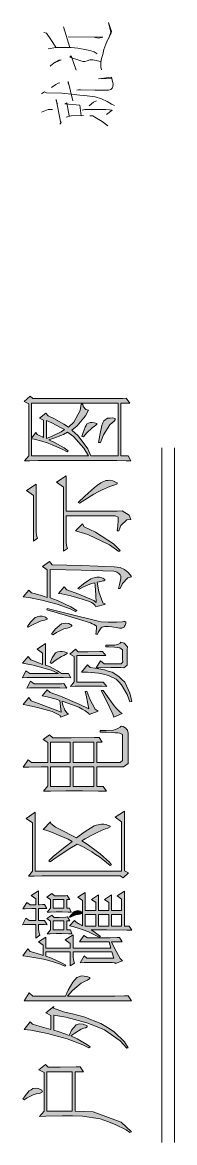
# Model space of a CAD drawing. Header units: millimetres. Extents: x 568 to 57335, y 85 to 28579.
# Drawn here: x 57114.3 to 57127.3, y 28258 to 28353.8 of the extents above; entities that cross this region are included whole.
import ezdxf

# ---------------------------------------------------------------- set-up
doc = ezdxf.new("R2010")
doc.units = ezdxf.units.MM

msp = doc.modelspace()

# ---------------------------------------------------------------- hatches: boundary and pattern name
h = msp.add_hatch(color=0)
h.paths.add_polyline_path([(57115.174, 28321.641), (57121.746, 28321.641), (57122.141, 28321.641), (57122.855, 28321.657), (57123.166, 28321.672), (57123.485, 28321.254), (57122.695, 28321.254), (57122.695, 28316.733), (57123.326, 28316.733), (57123.561, 28316.316), (57123.166, 28316.331), (57122.361, 28316.346), (57121.943, 28316.346), (57115.964, 28316.346), (57115.63, 28316.346), (57114.87, 28316.331), (57114.459, 28316.316), (57114.817, 28316.733), (57114.817, 28321.201), (57114.421, 28321.391), (57114.938, 28321.839)])
h.paths.add_polyline_path([(57122.46, 28316.733), (57122.46, 28321.254), (57115.052, 28321.254), (57115.052, 28318.261), (57115.409, 28318.732), (57115.523, 28318.564), (57115.705, 28318.481), (57115.979, 28318.359), (57116.078, 28318.314), (57116.078, 28319.788), (57115.728, 28319.978), (57116.283, 28320.395), (57116.48, 28320.175), (57116.951, 28319.94), (57117.825, 28319.453), (57118.22, 28319.203), (57118.676, 28319.628), (57119.208, 28320.616), (57119.292, 28321.17), (57119.443, 28321.17), (57119.466, 28320.965), (57119.702, 28320.699), (57119.922, 28320.646), (57119.664, 28320.16), (57118.95, 28319.309), (57118.494, 28318.952), (57119.048, 28318.466), (57119.861, 28317.356), (57120.12, 28316.733)])
h.paths.add_polyline_path([(57115.052, 28316.733), (57119.922, 28316.733), (57119.527, 28317.387), (57118.638, 28318.397), (57118.144, 28318.762), (57117.787, 28318.58), (57116.974, 28318.261), (57116.518, 28318.124), (57117.012, 28317.896), (57117.84, 28317.425), (57118.182, 28317.182), (57118.099, 28317.098), (57117.688, 28317.319), (57116.822, 28317.691), (57116.382, 28317.843), (57115.933, 28317.995), (57115.272, 28318.177), (57115.052, 28318.207)])
h.paths.add_polyline_path([(57116.321, 28318.23), (57116.815, 28318.428), (57117.59, 28318.8), (57117.863, 28318.982), (57117.544, 28319.172), (57116.777, 28319.56), (57116.321, 28319.757)])
h = msp.add_hatch(color=0)
h.dxf.hatch_style = 2
h.paths.add_polyline_path([(57119.367, 28318.397), (57119.466, 28318.732), (57119.649, 28319.203), (57119.725, 28319.339), (57119.801, 28319.476), (57120.074, 28319.605), (57120.256, 28319.59), (57120.446, 28319.575), (57120.636, 28319.522), (57120.636, 28319.476), (57120.636, 28319.438), (57120.537, 28319.339), (57120.439, 28319.286), (57120.241, 28319.15), (57119.763, 28318.686), (57119.489, 28318.367)])
h = msp.add_hatch(color=0)
h.dxf.hatch_style = 2
h.paths.add_polyline_path([(57120.796, 28317.873), (57120.895, 28318.511), (57121.085, 28319.347), (57121.168, 28319.552), (57121.259, 28319.75), (57121.563, 28319.962), (57121.783, 28319.978), (57122.004, 28319.993), (57122.217, 28319.94), (57122.217, 28319.864), (57122.217, 28319.826), (57122.103, 28319.689), (57121.981, 28319.59), (57121.746, 28319.385), (57121.229, 28318.527), (57120.955, 28317.873)])
h = msp.add_hatch(color=0)
h.dxf.hatch_style = 2
h.paths.add_polyline_path([(57117.787, 28308.581), (57117.787, 28314.074), (57117.187, 28314.492), (57118.023, 28315.047), (57118.023, 28312.023), (57122.376, 28312.023), (57122.809, 28312.038), (57123.409, 28311.674), (57123.561, 28311.301), (57123.227, 28311.271), (57122.71, 28310.792), (57122.536, 28310.329), (57122.376, 28310.329), (57122.437, 28310.731), (57122.482, 28311.256), (57122.475, 28311.37), (57122.467, 28311.491), (57122.217, 28311.605), (57121.981, 28311.605), (57118.023, 28311.605), (57118.023, 28309.501), (57118.023, 28309.318), (57118.083, 28308.984), (57118.137, 28308.832)])
h = msp.add_hatch(color=0)
h.dxf.hatch_style = 2
h.paths.add_polyline_path([(57115.212, 28309.447), (57115.212, 28313.353), (57114.619, 28313.77), (57115.447, 28314.325), (57115.447, 28310.359), (57115.447, 28310.177), (57115.508, 28309.843), (57115.569, 28309.691)])
h = msp.add_hatch(color=0)
h.dxf.hatch_style = 2
h.paths.add_polyline_path([(57119.048, 28312.768), (57119.603, 28313.299), (57120.439, 28314.029), (57120.712, 28314.226), (57120.993, 28314.424), (57121.426, 28314.637), (57121.586, 28314.644), (57121.746, 28314.652), (57122.019, 28314.606), (57122.141, 28314.561), (57122.255, 28314.507), (57122.376, 28314.431), (57122.376, 28314.409), (57122.376, 28314.363), (57122.201, 28314.264), (57122.019, 28314.211), (57121.746, 28314.112), (57121.107, 28313.839), (57120.75, 28313.657), (57120.401, 28313.474), (57119.603, 28312.996), (57119.17, 28312.684)])
h = msp.add_hatch(color=0)
h.dxf.hatch_style = 2
h.paths.add_polyline_path([(57118.813, 28310.329), (57119.405, 28310.944), (57119.565, 28310.663), (57120.537, 28310.222), (57122.08, 28309.212), (57122.657, 28308.642), (57122.536, 28308.559), (57121.723, 28309.136), (57119.861, 28310.025)])
h = msp.add_hatch(color=0)
h.dxf.hatch_style = 2
h.paths.add_polyline_path([(57114.338, 28304.676), (57114.809, 28305.261), (57115.052, 28305.033), (57115.402, 28304.942), (57116.078, 28304.745), (57116.397, 28304.646), (57116.397, 28307.001), (57115.994, 28307.282), (57116.594, 28307.7), (57116.83, 28307.419), (57119.345, 28307.366), (57122.118, 28307.267), (57122.376, 28307.229), (57122.634, 28307.183), (57123.029, 28307.024), (57123.166, 28306.91), (57123.303, 28306.788), (57123.523, 28306.53), (57123.607, 28306.393), (57123.303, 28306.325), (57122.832, 28305.823), (57122.65, 28305.398), (57122.498, 28305.398), (57122.596, 28305.755), (57122.695, 28306.257), (57122.695, 28306.393), (57122.695, 28306.454), (57122.642, 28306.568), (57122.596, 28306.629), (57122.543, 28306.69), (57122.368, 28306.796), (57122.239, 28306.842), (57122.11, 28306.88), (57119.307, 28306.978), (57116.632, 28307.031), (57116.632, 28304.593), (57117.263, 28304.372), (57118.41, 28303.833), (57118.927, 28303.514), (57118.805, 28303.43), (57118.357, 28303.651), (57117.248, 28304.053), (57116.594, 28304.236), (57115.941, 28304.41), (57114.809, 28304.638)])
h = msp.add_hatch(color=0)
h.dxf.hatch_style = 2
h.paths.add_polyline_path([(57120.591, 28304.205), (57120.553, 28304.828), (57120.492, 28305.672), (57120.477, 28305.899), (57120.18, 28305.816), (57119.504, 28305.535), (57119.124, 28305.345), (57119.01, 28305.398), (57119.504, 28305.801), (57120.135, 28306.241), (57120.279, 28306.287), (57120.416, 28306.325), (57120.651, 28306.37), (57120.75, 28306.37), (57120.872, 28306.37), (57121.077, 28306.317), (57121.168, 28306.272), (57121.259, 28306.219), (57121.343, 28306.158), (57121.343, 28306.12), (57121.259, 28306.067), (57121.168, 28306.051), (57121.077, 28306.029), (57120.834, 28305.975), (57120.674, 28305.953), (57120.811, 28305.117), (57121.168, 28304.175), (57121.388, 28304.068), (57120.553, 28303.848), (57120.515, 28303.939), (57120.325, 28304.122), (57120.18, 28304.205), (57120.028, 28304.289), (57119.398, 28304.502), (57118.912, 28304.638), (57118.425, 28304.767), (57117.643, 28304.942), (57117.347, 28304.98), (57117.856, 28305.535), (57118.061, 28305.284), (57119.109, 28304.912), (57120.378, 28304.372)])
h = msp.add_hatch(color=0)
h.dxf.hatch_style = 2
h.paths.add_polyline_path([(57116.397, 28303.681), (57118.334, 28303.195), (57120.522, 28302.663), (57120.773, 28302.61), (57121.016, 28302.564), (57121.624, 28302.519), (57121.981, 28302.526), (57122.338, 28302.534), (57122.832, 28302.557), (57122.969, 28302.572), (57123.052, 28302.572), (57123.128, 28302.511), (57123.128, 28302.458), (57123.128, 28302.405), (57123.083, 28302.268), (57123.029, 28302.184), (57122.984, 28302.101), (57122.794, 28302.017), (57122.657, 28302.017), (57122.574, 28302.017), (57122.3, 28302.055), (57122.103, 28302.101), (57121.943, 28302.123), (57121.647, 28302.154), (57121.502, 28302.154), (57121.343, 28302.154), (57121.107, 28302.093), (57121.031, 28302.032), (57120.948, 28301.964), (57120.796, 28301.698), (57120.712, 28301.485), (57120.553, 28301.485), (57120.591, 28301.736), (57120.621, 28302.048), (57120.613, 28302.108), (57120.606, 28302.177), (57120.424, 28302.313), (57120.256, 28302.389), (57120.089, 28302.465), (57118.137, 28303.058), (57116.359, 28303.567)])
h = msp.add_hatch(color=0)
h.dxf.hatch_style = 2
h.paths.add_polyline_path([(57114.695, 28302.154), (57114.969, 28302.511), (57115.356, 28302.914), (57115.462, 28302.959), (57115.576, 28302.997), (57115.759, 28303.043), (57115.842, 28303.043), (57115.956, 28303.043), (57116.154, 28302.99), (57116.237, 28302.944), (57116.313, 28302.898), (57116.397, 28302.83), (57116.397, 28302.777), (57116.199, 28302.693), (57115.994, 28302.655), (57115.743, 28302.587), (57115.128, 28302.306), (57114.771, 28302.101)])
h = msp.add_hatch(color=0)
h.dxf.hatch_style = 2
h.paths.add_polyline_path([(57116.746, 28301.485), (57117.088, 28301.918), (57117.612, 28302.374), (57117.802, 28302.405), (57117.992, 28302.427), (57118.258, 28302.412), (57118.334, 28302.359), (57118.418, 28302.313), (57118.494, 28302.237), (57118.494, 28302.207), (57118.494, 28302.169), (57118.296, 28302.07), (57118.099, 28302.017), (57117.818, 28301.949), (57117.202, 28301.652), (57116.868, 28301.432)])
h = msp.add_hatch(color=0)
h.dxf.hatch_style = 2
h.paths.add_polyline_path([(57118.418, 28297.77), (57117.787, 28297.785), (57116.617, 28297.801), (57116.085, 28297.801), (57115.546, 28297.801), (57114.634, 28297.785), (57114.262, 28297.77), (57114.573, 28298.355), (57114.893, 28298.135), (57117.347, 28298.135), (57116.731, 28298.408), (57115.189, 28298.857), (57114.262, 28299.024), (57114.771, 28299.578), (57114.976, 28299.297), (57115.212, 28299.214), (57115.728, 28299.024), (57116.002, 28298.91), (57116.002, 28299.882), (57115.531, 28300.217), (57116.237, 28300.688), (57116.237, 28298.857), (57116.579, 28298.72), (57117.271, 28298.355), (57117.628, 28298.135), (57118.22, 28298.135)])
h = msp.add_hatch(color=0)
h.dxf.hatch_style = 2
h.paths.add_polyline_path([(57122.695, 28298.636), (57121.844, 28298.636), (57120.788, 28298.621), (57120.591, 28298.606), (57120.948, 28299.214), (57121.267, 28298.963), (57122.574, 28298.963), (57122.733, 28298.963), (57122.87, 28299.145), (57122.847, 28299.328), (57122.847, 28300.019), (57122.847, 28300.156), (57122.619, 28300.323), (57122.391, 28300.353), (57122.171, 28300.376), (57121.685, 28300.406), (57121.426, 28300.406), (57121.426, 28300.543), (57121.738, 28300.543), (57122.186, 28300.566), (57122.315, 28300.589), (57122.444, 28300.612), (57122.634, 28300.726), (57122.695, 28300.824), (57122.991, 28300.726), (57123.265, 28300.406), (57123.25, 28300.186), (57123.25, 28299.107), (57123.25, 28298.857), (57122.969, 28298.621)])
h = msp.add_hatch(color=0)
h.dxf.hatch_style = 2
h.paths.add_polyline_path([(57116.64, 28299.046), (57116.815, 28299.464), (57117.103, 28299.913), (57117.21, 28299.951), (57117.316, 28299.981), (57117.506, 28300.019), (57117.582, 28300.019), (57117.681, 28300.019), (57117.863, 28299.989), (57117.939, 28299.966), (57118.023, 28299.935), (57118.099, 28299.897), (57118.099, 28299.837), (57117.962, 28299.745), (57117.825, 28299.685), (57117.605, 28299.601), (57117.073, 28299.259), (57116.754, 28298.993)])
h = msp.add_hatch(color=0)
h.dxf.hatch_style = 2
h.paths.add_polyline_path([(57119.048, 28299.989), (57119.861, 28299.989), (57120.91, 28300.004), (57121.145, 28300.019), (57121.426, 28299.662), (57118.934, 28299.662), (57118.934, 28297.383), (57121.191, 28297.383), (57121.502, 28297.026), (57121.107, 28297.041), (57120.325, 28297.056), (57119.945, 28297.056), (57119.557, 28297.056), (57118.775, 28297.041), (57118.38, 28297.026), (57118.691, 28297.413), (57118.691, 28299.601), (57118.334, 28299.799), (57118.813, 28300.217)])
h = msp.add_hatch(color=0)
h.dxf.hatch_style = 2
h.paths.add_polyline_path([(57119.329, 28298.249), (57119.839, 28298.879), (57120.082, 28298.636), (57120.515, 28298.591), (57121.29, 28298.446), (57121.624, 28298.34), (57121.958, 28298.241), (57122.543, 28297.884), (57122.794, 28297.633), (57123.037, 28297.383), (57123.463, 28296.441), (57123.645, 28295.749), (57123.485, 28295.719), (57123.25, 28296.334), (57122.771, 28297.178), (57122.536, 28297.413), (57122.3, 28297.649), (57121.632, 28297.975), (57121.206, 28298.066), (57120.781, 28298.158), (57119.839, 28298.249)])
h = msp.add_hatch(color=0)
h.dxf.hatch_style = 2
h.paths.add_polyline_path([(57118.061, 28296.889), (57117.483, 28296.904), (57116.473, 28296.912), (57116.04, 28296.912), (57115.607, 28296.912), (57114.915, 28296.904), (57114.657, 28296.889), (57114.969, 28297.466), (57115.288, 28297.246), (57117.073, 28297.246), (57117.271, 28297.246), (57117.643, 28297.261), (57117.825, 28297.276)])
h = msp.add_hatch(color=0)
h.dxf.hatch_style = 2
h.paths.add_polyline_path([(57119.96, 28295.111), (57119.884, 28295.544), (57119.725, 28296.289), (57119.641, 28296.608), (57119.801, 28296.638), (57120.036, 28295.947), (57120.515, 28295.088), (57120.75, 28294.921), (57119.998, 28294.617), (57119.96, 28294.708), (57119.656, 28294.951), (57119.383, 28295.096), (57119.117, 28295.248), (57118.258, 28295.582), (57117.666, 28295.78), (57117.681, 28295.643), (57117.772, 28295.331), (57117.84, 28295.172), (57117.909, 28295.005), (57118.099, 28294.754), (57118.22, 28294.67), (57117.544, 28294.389), (57117.506, 28294.556), (57116.83, 28294.891), (57116.199, 28295.058), (57115.569, 28295.225), (57114.634, 28295.43), (57114.338, 28295.476), (57114.817, 28296.083), (57115.014, 28295.802), (57115.645, 28295.582), (57116.929, 28295.096), (57117.582, 28294.837), (57117.468, 28295.833), (57117.149, 28295.947), (57116.397, 28296.137), (57115.964, 28296.22), (57116.397, 28296.744), (57116.632, 28296.524), (57117.521, 28296.205), (57119.185, 28295.498)])
h = msp.add_hatch(color=0)
h.dxf.hatch_style = 2
h.paths.add_polyline_path([(57122.095, 28294.389), (57122.019, 28294.67), (57121.487, 28295.802), (57121.031, 28296.668), (57121.191, 28296.691), (57121.404, 28296.372), (57121.844, 28295.772), (57122.057, 28295.483), (57122.277, 28295.202), (57122.65, 28294.822), (57122.809, 28294.724)])
h = msp.add_hatch(color=0)
h.paths.add_polyline_path([(57116.442, 28290.15), (57115.865, 28290.15), (57114.809, 28290.135), (57114.338, 28290.119), (57114.771, 28290.758), (57115.052, 28290.537), (57116.442, 28290.537), (57116.442, 28292.232), (57116.04, 28292.505), (57116.594, 28292.893), (57116.875, 28292.642), (57118.456, 28292.642), (57120.439, 28292.657), (57120.834, 28292.672), (57121.107, 28292.254), (57120.636, 28292.254), (57120.636, 28290.537), (57122.422, 28290.537), (57122.634, 28290.537), (57122.855, 28290.704), (57122.855, 28290.872), (57122.855, 28292.786), (57122.84, 28292.908), (57122.627, 28293.044), (57122.437, 28293.06), (57122.255, 28293.075), (57121.487, 28293.105), (57120.917, 28293.12), (57120.917, 28293.257), (57121.411, 28293.257), (57122.065, 28293.303), (57122.224, 28293.356), (57122.384, 28293.402), (57122.634, 28293.546), (57122.733, 28293.645), (57122.893, 28293.591), (57123.121, 28293.447), (57123.189, 28293.364), (57123.265, 28293.28), (57123.333, 28293.044), (57123.333, 28292.893), (57123.333, 28290.735), (57123.333, 28290.439), (57122.931, 28290.15), (57122.536, 28290.15), (57120.636, 28290.15), (57120.636, 28288.486), (57121.191, 28288.486), (57121.464, 28288.068), (57120.796, 28288.083), (57119.405, 28288.098), (57118.691, 28288.098), (57117.985, 28288.098), (57116.678, 28288.083), (57116.085, 28288.068), (57116.442, 28288.516)])
h.paths.add_polyline_path([(57118.615, 28290.537), (57120.393, 28290.537), (57120.393, 28292.254), (57118.615, 28292.254)])
h.paths.add_polyline_path([(57118.615, 28288.486), (57120.393, 28288.486), (57120.393, 28290.15), (57118.615, 28290.15)])
h.paths.add_polyline_path([(57116.678, 28290.537), (57118.372, 28290.537), (57118.372, 28292.254), (57116.678, 28292.254)])
h.paths.add_polyline_path([(57116.678, 28288.486), (57118.372, 28288.486), (57118.372, 28290.15), (57116.678, 28290.15)])
h = msp.add_hatch(color=0)
h.dxf.hatch_style = 2
h.paths.add_polyline_path([(57115.136, 28281.223), (57115.136, 28285.356), (57114.581, 28285.743), (57115.371, 28286.267), (57115.371, 28281.223), (57122.771, 28281.223), (57122.771, 28285.462), (57122.224, 28285.857), (57123.014, 28286.351), (57123.014, 28281.253), (57123.371, 28281.086), (57122.893, 28280.668), (57122.657, 28280.835), (57116.123, 28280.835), (57115.941, 28280.835), (57115.272, 28280.82), (57114.779, 28280.812)])
h = msp.add_hatch(color=0)
h.dxf.hatch_style = 2
h.paths.add_polyline_path([(57116.518, 28282.112), (57116.913, 28282.484), (57117.924, 28283.32), (57118.539, 28283.775), (57118.182, 28283.958), (57117.498, 28284.269), (57117.172, 28284.398), (57116.845, 28284.528), (57116.283, 28284.733), (57116.04, 28284.801), (57116.678, 28285.439), (57116.716, 28285.31), (57117.103, 28285.006), (57117.445, 28284.832), (57117.795, 28284.649), (57118.517, 28284.277), (57118.896, 28284.079), (57119.565, 28284.581), (57120.416, 28285.12), (57120.598, 28285.158), (57120.773, 28285.204), (57121.054, 28285.242), (57121.153, 28285.242), (57121.252, 28285.242), (57121.457, 28285.211), (57121.571, 28285.173), (57121.677, 28285.143), (57121.783, 28285.09), (57121.783, 28285.037), (57121.586, 28284.923), (57121.388, 28284.854), (57121.115, 28284.748), (57120.606, 28284.52), (57120.378, 28284.398), (57120.15, 28284.285), (57119.649, 28283.996), (57119.367, 28283.829), (57119.823, 28283.54), (57120.598, 28282.985), (57120.917, 28282.719), (57121.229, 28282.461), (57121.723, 28281.99), (57121.905, 28281.777), (57121.783, 28281.724), (57121.487, 28281.975), (57120.864, 28282.446), (57120.537, 28282.666), (57120.211, 28282.887), (57119.428, 28283.335), (57118.972, 28283.555), (57118.342, 28283.175), (57117.172, 28282.416), (57116.64, 28282.028)])
h = msp.add_hatch(color=0)
h.dxf.hatch_style = 2
h.paths.add_polyline_path([(57115.409, 28278.039), (57115.067, 28278.039), (57114.513, 28278.024), (57114.3, 28278.009), (57114.657, 28278.564), (57114.931, 28278.366), (57115.409, 28278.366), (57115.409, 28278.868), (57115.007, 28279.149), (57115.645, 28279.559), (57115.645, 28278.366), (57115.743, 28278.366), (57116.002, 28278.381), (57116.161, 28278.396), (57116.359, 28278.039), (57115.645, 28278.039), (57115.645, 28277.014), (57116.161, 28277.014), (57116.397, 28276.649), (57116.161, 28276.664), (57115.781, 28276.679), (57115.645, 28276.679), (57115.645, 28276.429), (57115.645, 28276.246), (57115.705, 28275.92), (57115.759, 28275.76), (57115.409, 28275.517), (57115.409, 28276.679), (57115.007, 28276.679), (57114.437, 28276.664), (57114.262, 28276.649), (57114.573, 28277.204), (57114.855, 28277.014), (57115.409, 28277.014)])
h = msp.add_hatch(color=0)
h.paths.add_polyline_path([(57118.456, 28277.735), (57118.197, 28277.743), (57117.681, 28277.758), (57117.423, 28277.758), (57117.172, 28277.758), (57116.655, 28277.743), (57116.397, 28277.735), (57116.67, 28278.062), (57116.67, 28278.814), (57116.359, 28279.004), (57116.792, 28279.339), (57117.027, 28279.118), (57117.445, 28279.118), (57117.985, 28279.133), (57118.099, 28279.149), (57118.334, 28278.814), (57118.061, 28278.814), (57118.061, 28278.062), (57118.296, 28278.062)])
h.paths.add_polyline_path([(57116.913, 28278.062), (57117.825, 28278.062), (57117.825, 28278.814), (57116.913, 28278.814)])
h = msp.add_hatch(color=0)
h.paths.add_polyline_path([(57120.158, 28276.208), (57120.378, 28276.072), (57120.773, 28275.791), (57120.955, 28275.654), (57120.834, 28275.601), (57120.515, 28275.775), (57119.877, 28276.079), (57119.55, 28276.193), (57119.223, 28276.315), (57118.6, 28276.497), (57118.296, 28276.565), (57118.737, 28277.014), (57118.813, 28276.93), (57118.98, 28276.793), (57119.071, 28276.748), (57119.162, 28276.702), (57119.329, 28276.611), (57119.405, 28276.565), (57119.405, 28278.731), (57119.01, 28279.004), (57119.649, 28279.422), (57119.649, 28277.872), (57120.553, 28277.872), (57120.553, 28278.564), (57120.196, 28278.814), (57120.788, 28279.202), (57120.788, 28277.872), (57121.662, 28277.872), (57121.662, 28278.564), (57121.305, 28278.814), (57121.897, 28279.202), (57121.897, 28277.872), (57122.771, 28277.872), (57122.771, 28278.837), (57122.376, 28279.118), (57123.014, 28279.536), (57123.014, 28276.543), (57123.409, 28276.543), (57123.645, 28276.178), (57123.227, 28276.193), (57121.487, 28276.208)])
h.paths.add_polyline_path([(57119.649, 28276.543), (57120.553, 28276.543), (57120.553, 28277.538), (57119.649, 28277.538)])
h.paths.add_polyline_path([(57120.788, 28276.543), (57121.662, 28276.543), (57121.662, 28277.538), (57120.788, 28277.538)])
h.paths.add_polyline_path([(57121.897, 28276.543), (57122.771, 28276.543), (57122.771, 28277.538), (57121.897, 28277.538)])
h = msp.add_hatch(color=0)
h.paths.add_polyline_path([(57118.494, 28275.874), (57118.22, 28275.889), (57117.681, 28275.904), (57117.423, 28275.904), (57117.172, 28275.904), (57116.655, 28275.889), (57116.397, 28275.874), (57116.67, 28276.208), (57116.67, 28276.953), (57116.359, 28277.181), (57116.792, 28277.485), (57116.989, 28277.287), (57117.423, 28277.287), (57118, 28277.302), (57118.137, 28277.318), (57118.334, 28276.983), (57118.061, 28276.983), (57118.061, 28276.208), (57118.38, 28276.208)])
h.paths.add_polyline_path([(57116.913, 28276.208), (57117.825, 28276.208), (57117.825, 28276.983), (57116.913, 28276.983)])
h = msp.add_hatch(color=0)
h.dxf.hatch_style = 2
h.paths.add_polyline_path([(57118.296, 28277.34), (57118.441, 28277.508), (57118.653, 28277.728), (57118.737, 28277.773), (57118.813, 28277.819), (57118.972, 28277.865), (57119.048, 28277.857), (57119.132, 28277.849), (57119.254, 28277.811), (57119.292, 28277.773), (57119.329, 28277.735), (57119.367, 28277.675), (57119.367, 28277.652), (57119.367, 28277.606), (57119.208, 28277.553), (57119.048, 28277.538), (57118.851, 28277.492), (57118.494, 28277.371), (57118.334, 28277.287)])
h = msp.add_hatch(color=0)
h.dxf.hatch_style = 2
h.paths.add_polyline_path([(57121.7, 28275.206), (57119.17, 28275.206), (57119.527, 28275.737), (57119.839, 28275.54), (57120.158, 28275.54), (57120.91, 28275.54), (57121.343, 28275.54), (57121.783, 28275.54), (57122.391, 28275.555), (57122.574, 28275.57), (57122.809, 28275.206), (57121.897, 28275.206), (57122.179, 28274.583), (57122.65, 28273.77), (57122.847, 28273.572), (57122.255, 28273.352), (57122.179, 28273.39), (57121.958, 28273.435), (57121.821, 28273.435), (57120.872, 28273.435), (57119.565, 28273.42), (57119.208, 28273.405), (57119.565, 28273.99), (57119.801, 28273.792), (57122.095, 28273.792), (57121.943, 28274.324), (57118.615, 28274.324), (57118.615, 28274.043), (57118.615, 28273.868), (57118.676, 28273.534), (57118.729, 28273.382), (57118.372, 28273.131), (57118.372, 28274.324), (57116.283, 28274.324), (57116.283, 28273.96), (57116.754, 28273.792), (57117.605, 28273.405), (57117.985, 28273.185), (57117.901, 28273.101), (57117.445, 28273.299), (57116.526, 28273.595), (57116.063, 28273.701), (57115.599, 28273.8), (57114.718, 28273.944), (57114.3, 28273.99), (57114.733, 28274.598), (57114.931, 28274.377), (57115.25, 28274.279), (57115.804, 28274.104), (57116.04, 28274.02), (57116.04, 28274.902), (57115.645, 28275.183), (57116.283, 28275.601), (57116.283, 28274.658), (57118.372, 28274.658), (57118.372, 28275.046), (57117.939, 28275.35), (57118.615, 28275.791), (57118.615, 28274.658), (57121.859, 28274.658)])
h = msp.add_hatch(color=0)
h.dxf.hatch_style = 2
h.paths.add_polyline_path([(57118.144, 28270.556), (57121.662, 28270.556), (57122.201, 28270.556), (57123.029, 28270.563), (57123.326, 28270.579), (57123.607, 28270.138), (57123.227, 28270.153), (57122.361, 28270.161), (57121.859, 28270.161), (57116.085, 28270.161), (57115.531, 28270.161), (57114.695, 28270.153), (57114.421, 28270.138), (57114.855, 28270.829), (57115.174, 28270.556), (57117.947, 28270.556), (57118.182, 28271.05), (57118.585, 28271.741), (57118.752, 28271.939), (57118.927, 28272.129), (57119.329, 28272.288), (57119.565, 28272.258), (57119.801, 28272.22), (57120.044, 28272.144), (57120.044, 28272.106), (57120.044, 28272.06), (57119.846, 28271.923), (57119.649, 28271.825), (57119.307, 28271.657), (57118.555, 28271.027)])
h = msp.add_hatch(color=0)
h.dxf.hatch_style = 2
h.paths.add_polyline_path([(57114.421, 28267.699), (57114.938, 28268.36), (57115.136, 28268.14), (57115.508, 28268.026), (57116.306, 28267.806), (57116.716, 28267.699), (57116.716, 28268.892), (57116.283, 28269.112), (57116.959, 28269.667), (57116.936, 28269.53), (57117.787, 28269.196), (57118.661, 28268.998), (57119.527, 28268.793), (57120.978, 28268.223), (57121.548, 28267.866), (57122.125, 28267.502), (57123.014, 28266.643), (57123.333, 28266.142), (57123.212, 28266.088), (57122.642, 28266.727), (57121.305, 28267.669), (57120.537, 28267.973), (57119.778, 28268.277), (57117.985, 28268.748), (57116.959, 28268.915), (57116.959, 28267.638), (57117.331, 28267.532), (57117.985, 28267.312), (57118.266, 28267.198), (57118.479, 28267.638), (57118.866, 28268.109), (57119.033, 28268.14), (57119.2, 28268.17), (57119.481, 28268.155), (57119.588, 28268.109), (57119.702, 28268.071), (57119.808, 28268.003), (57119.808, 28267.973), (57119.808, 28267.935), (57119.671, 28267.851), (57119.527, 28267.806), (57119.314, 28267.722), (57118.76, 28267.395), (57118.418, 28267.145), (57118.957, 28266.894), (57119.785, 28266.423), (57120.082, 28266.202), (57119.968, 28266.119), (57119.451, 28266.392), (57118.091, 28266.901), (57117.255, 28267.129), (57116.412, 28267.357), (57114.999, 28267.638)])
h = msp.add_hatch(color=0)
h.paths.add_polyline_path([(57115.721, 28260.269), (57116.123, 28260.709), (57116.123, 28264.007), (57115.683, 28264.235), (57116.237, 28264.706), (57116.48, 28264.478), (57117.506, 28264.478), (57118.874, 28264.493), (57119.208, 28264.508), (57119.489, 28264.068), (57118.775, 28264.068), (57118.775, 28260.709), (57120.317, 28260.671), (57122.733, 28259.783), (57123.607, 28258.939), (57123.485, 28258.878), (57123.166, 28259.114), (57122.209, 28259.585), (57121.563, 28259.821), (57120.925, 28260.056), (57119.413, 28260.299), (57118.555, 28260.307), (57117.696, 28260.314), (57116.275, 28260.299)])
h.paths.add_polyline_path([(57116.359, 28260.709), (57118.539, 28260.709), (57118.539, 28264.068), (57116.359, 28264.068)])
h = msp.add_hatch(color=0)
h.dxf.hatch_style = 2
h.paths.add_polyline_path([(57114.3, 28261.735), (57114.497, 28262.039), (57114.855, 28262.442), (57115.014, 28262.54), (57115.166, 28262.639), (57115.478, 28262.692), (57115.622, 28262.654), (57115.774, 28262.609), (57115.941, 28262.502), (57115.964, 28262.426), (57115.979, 28262.358), (57115.721, 28262.237), (57115.447, 28262.183), (57115.189, 28262.107), (57114.672, 28261.864), (57114.414, 28261.682)])

# ---------------------------------------------------------------- linework, layer by layer
at = {"color": 0, "lineweight": 0}
for points in [[(57117.802, 28353.429), (57118.334, 28351.644)], [(57121.047, 28349.745), (57120.993, 28350.011), (57120.993, 28350.231), (57120.993, 28350.413), (57121.047, 28350.717), (57121.153, 28351.051), (57121.259, 28351.492), (57121.419, 28351.94), (57121.578, 28352.351), (57121.844, 28352.837), (57121.897, 28353.019), (57121.632, 28353.802), (57121.844, 28352.981), (57121.685, 28352.465)], [(57116.108, 28352.943), (57116.321, 28352.875), (57116.693, 28352.351), (57117.119, 28351.682)], [(57118.175, 28352.571), (57121.153, 28352.541), (57120.781, 28352.465), (57120.408, 28352.541)], [(57116.48, 28351.53), (57117.119, 28351.644), (57117.802, 28351.644), (57118.441, 28351.644), (57119.026, 28351.606), (57119.611, 28351.492), (57120.036, 28351.386), (57120.408, 28351.272), (57120.674, 28351.12)], [(57116.64, 28350.049), (57116.693, 28350.117), (57117.065, 28350.413), (57117.377, 28350.565), (57117.59, 28350.603), (57117.119, 28350.413)], [(57118.866, 28349.707), (57118.441, 28350.937), (57118.334, 28350.824), (57119.451, 28350.451), (57119.611, 28350.451), (57119.823, 28350.527), (57120.036, 28350.603), (57120.302, 28350.603), (57120.993, 28350.451)], [(57116.746, 28348.225), (57117.119, 28348.483), (57117.324, 28348.597), (57117.483, 28348.628)], [(57118.6, 28347.108), (57118.175, 28348.742), (57118.175, 28348.597), (57118.281, 28348.408)], [(57118.919, 28347.997), (57119.079, 28348.035), (57119.238, 28348.035), (57120.462, 28347.997), (57121.259, 28347.997), (57121.632, 28347.997), (57121.844, 28348.073), (57121.951, 28348.187), (57122.004, 28348.332), (57122.057, 28348.521), (57121.897, 28349.114), (57120.781, 28348.97), (57121.897, 28349)], [(57115.895, 28347.701), (57116.161, 28347.853), (57116.321, 28347.777), (57117.643, 28347.739), (57118.441, 28347.663), (57119.185, 28347.587), (57119.823, 28347.519), (57120.515, 28347.443), (57121.047, 28347.253), (57121.525, 28347.032), (57121.897, 28346.812), (57122.163, 28346.698)], [(57115.895, 28346.136), (57116.48, 28346.364), (57116.853, 28346.364)], [(57117.483, 28345.095), (57117.59, 28345.247), (57117.536, 28345.323), (57117.164, 28347.215), (57117.164, 28347.108), (57117.271, 28346.88)], [(57118.015, 28345.695), (57118.441, 28345.802), (57119.504, 28345.84), (57119.292, 28345.802), (57119.185, 28346.736), (57117.909, 28346.842), (57118.068, 28346.918), (57118.281, 28345.802)], [(57119.398, 28346.288), (57119.611, 28346.364), (57121.419, 28346.364), (57121.738, 28346.326), (57121.951, 28346.288), (57121.472, 28345.916)], [(57119.983, 28346.66), (57120.355, 28346.994), (57120.621, 28347.108)], [(57120.036, 28345.802), (57120.302, 28345.802), (57120.462, 28345.695), (57121.1, 28345.323), (57121.578, 28344.951)], [(57126.205, 28258.028), (57126.205, 28317.425)], [(57127.314, 28258.028), (57127.314, 28317.425)]]:
    msp.add_lwpolyline(points, dxfattribs=at)
for points in [[(57115.174, 28321.641), (57121.746, 28321.641), (57122.141, 28321.641), (57122.855, 28321.657), (57123.166, 28321.672), (57123.485, 28321.254), (57122.695, 28321.254), (57122.695, 28316.733), (57123.326, 28316.733), (57123.561, 28316.316), (57123.166, 28316.331), (57122.361, 28316.346), (57121.943, 28316.346), (57115.964, 28316.346), (57115.63, 28316.346), (57114.87, 28316.331), (57114.459, 28316.316), (57114.817, 28316.733), (57114.817, 28321.201), (57114.421, 28321.391), (57114.938, 28321.839)], [(57122.46, 28316.733), (57122.46, 28321.254), (57115.052, 28321.254), (57115.052, 28318.261), (57115.409, 28318.732), (57115.523, 28318.564), (57115.705, 28318.481), (57115.979, 28318.359), (57116.078, 28318.314), (57116.078, 28319.788), (57115.728, 28319.978), (57116.283, 28320.395), (57116.48, 28320.175), (57116.951, 28319.94), (57117.825, 28319.453), (57118.22, 28319.203), (57118.676, 28319.628), (57119.208, 28320.616), (57119.292, 28321.17), (57119.443, 28321.17), (57119.466, 28320.965), (57119.702, 28320.699), (57119.922, 28320.646), (57119.664, 28320.16), (57118.95, 28319.309), (57118.494, 28318.952), (57119.048, 28318.466), (57119.861, 28317.356), (57120.12, 28316.733)], [(57116.321, 28318.23), (57116.815, 28318.428), (57117.59, 28318.8), (57117.863, 28318.982), (57117.544, 28319.172), (57116.777, 28319.56), (57116.321, 28319.757)], [(57119.367, 28318.397), (57119.466, 28318.732), (57119.649, 28319.203), (57119.725, 28319.339), (57119.801, 28319.476), (57120.074, 28319.605), (57120.256, 28319.59), (57120.446, 28319.575), (57120.636, 28319.522), (57120.636, 28319.476), (57120.636, 28319.438), (57120.537, 28319.339), (57120.439, 28319.286), (57120.241, 28319.15), (57119.763, 28318.686), (57119.489, 28318.367)], [(57120.796, 28317.873), (57120.895, 28318.511), (57121.085, 28319.347), (57121.168, 28319.552), (57121.259, 28319.75), (57121.563, 28319.962), (57121.783, 28319.978), (57122.004, 28319.993), (57122.217, 28319.94), (57122.217, 28319.864), (57122.217, 28319.826), (57122.103, 28319.689), (57121.981, 28319.59), (57121.746, 28319.385), (57121.229, 28318.527), (57120.955, 28317.873)], [(57115.052, 28316.733), (57119.922, 28316.733), (57119.527, 28317.387), (57118.638, 28318.397), (57118.144, 28318.762), (57117.787, 28318.58), (57116.974, 28318.261), (57116.518, 28318.124), (57117.012, 28317.896), (57117.84, 28317.425), (57118.182, 28317.182), (57118.099, 28317.098), (57117.688, 28317.319), (57116.822, 28317.691), (57116.382, 28317.843), (57115.933, 28317.995), (57115.272, 28318.177), (57115.052, 28318.207)], [(57117.787, 28308.581), (57117.787, 28314.074), (57117.187, 28314.492), (57118.023, 28315.047), (57118.023, 28312.023), (57122.376, 28312.023), (57122.809, 28312.038), (57123.409, 28311.674), (57123.561, 28311.301), (57123.227, 28311.271), (57122.71, 28310.792), (57122.536, 28310.329), (57122.376, 28310.329), (57122.437, 28310.731), (57122.482, 28311.256), (57122.475, 28311.37), (57122.467, 28311.491), (57122.217, 28311.605), (57121.981, 28311.605), (57118.023, 28311.605), (57118.023, 28309.501), (57118.023, 28309.318), (57118.083, 28308.984), (57118.137, 28308.832)], [(57115.212, 28309.447), (57115.212, 28313.353), (57114.619, 28313.77), (57115.447, 28314.325), (57115.447, 28310.359), (57115.447, 28310.177), (57115.508, 28309.843), (57115.569, 28309.691)], [(57119.048, 28312.768), (57119.603, 28313.299), (57120.439, 28314.029), (57120.712, 28314.226), (57120.993, 28314.424), (57121.426, 28314.637), (57121.586, 28314.644), (57121.746, 28314.652), (57122.019, 28314.606), (57122.141, 28314.561), (57122.255, 28314.507), (57122.376, 28314.431), (57122.376, 28314.409), (57122.376, 28314.363), (57122.201, 28314.264), (57122.019, 28314.211), (57121.746, 28314.112), (57121.107, 28313.839), (57120.75, 28313.657), (57120.401, 28313.474), (57119.603, 28312.996), (57119.17, 28312.684)], [(57118.813, 28310.329), (57119.405, 28310.944), (57119.565, 28310.663), (57120.537, 28310.222), (57122.08, 28309.212), (57122.657, 28308.642), (57122.536, 28308.559), (57121.723, 28309.136), (57119.861, 28310.025)], [(57114.338, 28304.676), (57114.809, 28305.261), (57115.052, 28305.033), (57115.402, 28304.942), (57116.078, 28304.745), (57116.397, 28304.646), (57116.397, 28307.001), (57115.994, 28307.282), (57116.594, 28307.7), (57116.83, 28307.419), (57119.345, 28307.366), (57122.118, 28307.267), (57122.376, 28307.229), (57122.634, 28307.183), (57123.029, 28307.024), (57123.166, 28306.91), (57123.303, 28306.788), (57123.523, 28306.53), (57123.607, 28306.393), (57123.303, 28306.325), (57122.832, 28305.823), (57122.65, 28305.398), (57122.498, 28305.398), (57122.596, 28305.755), (57122.695, 28306.257), (57122.695, 28306.393), (57122.695, 28306.454), (57122.642, 28306.568), (57122.596, 28306.629), (57122.543, 28306.69), (57122.368, 28306.796), (57122.239, 28306.842), (57122.11, 28306.88), (57119.307, 28306.978), (57116.632, 28307.031), (57116.632, 28304.593), (57117.263, 28304.372), (57118.41, 28303.833), (57118.927, 28303.514), (57118.805, 28303.43), (57118.357, 28303.651), (57117.248, 28304.053), (57116.594, 28304.236), (57115.941, 28304.41), (57114.809, 28304.638)], [(57120.591, 28304.205), (57120.553, 28304.828), (57120.492, 28305.672), (57120.477, 28305.899), (57120.18, 28305.816), (57119.504, 28305.535), (57119.124, 28305.345), (57119.01, 28305.398), (57119.504, 28305.801), (57120.135, 28306.241), (57120.279, 28306.287), (57120.416, 28306.325), (57120.651, 28306.37), (57120.75, 28306.37), (57120.872, 28306.37), (57121.077, 28306.317), (57121.168, 28306.272), (57121.259, 28306.219), (57121.343, 28306.158), (57121.343, 28306.12), (57121.259, 28306.067), (57121.168, 28306.051), (57121.077, 28306.029), (57120.834, 28305.975), (57120.674, 28305.953), (57120.811, 28305.117), (57121.168, 28304.175), (57121.388, 28304.068), (57120.553, 28303.848), (57120.515, 28303.939), (57120.325, 28304.122), (57120.18, 28304.205), (57120.028, 28304.289), (57119.398, 28304.502), (57118.912, 28304.638), (57118.425, 28304.767), (57117.643, 28304.942), (57117.347, 28304.98), (57117.856, 28305.535), (57118.061, 28305.284), (57119.109, 28304.912), (57120.378, 28304.372)], [(57116.397, 28303.681), (57118.334, 28303.195), (57120.522, 28302.663), (57120.773, 28302.61), (57121.016, 28302.564), (57121.624, 28302.519), (57121.981, 28302.526), (57122.338, 28302.534), (57122.832, 28302.557), (57122.969, 28302.572), (57123.052, 28302.572), (57123.128, 28302.511), (57123.128, 28302.458), (57123.128, 28302.405), (57123.083, 28302.268), (57123.029, 28302.184), (57122.984, 28302.101), (57122.794, 28302.017), (57122.657, 28302.017), (57122.574, 28302.017), (57122.3, 28302.055), (57122.103, 28302.101), (57121.943, 28302.123), (57121.647, 28302.154), (57121.502, 28302.154), (57121.343, 28302.154), (57121.107, 28302.093), (57121.031, 28302.032), (57120.948, 28301.964), (57120.796, 28301.698), (57120.712, 28301.485), (57120.553, 28301.485), (57120.591, 28301.736), (57120.621, 28302.048), (57120.613, 28302.108), (57120.606, 28302.177), (57120.424, 28302.313), (57120.256, 28302.389), (57120.089, 28302.465), (57118.137, 28303.058), (57116.359, 28303.567)], [(57114.695, 28302.154), (57114.969, 28302.511), (57115.356, 28302.914), (57115.462, 28302.959), (57115.576, 28302.997), (57115.759, 28303.043), (57115.842, 28303.043), (57115.956, 28303.043), (57116.154, 28302.99), (57116.237, 28302.944), (57116.313, 28302.898), (57116.397, 28302.83), (57116.397, 28302.777), (57116.199, 28302.693), (57115.994, 28302.655), (57115.743, 28302.587), (57115.128, 28302.306), (57114.771, 28302.101)], [(57116.746, 28301.485), (57117.088, 28301.918), (57117.612, 28302.374), (57117.802, 28302.405), (57117.992, 28302.427), (57118.258, 28302.412), (57118.334, 28302.359), (57118.418, 28302.313), (57118.494, 28302.237), (57118.494, 28302.207), (57118.494, 28302.169), (57118.296, 28302.07), (57118.099, 28302.017), (57117.818, 28301.949), (57117.202, 28301.652), (57116.868, 28301.432)], [(57118.418, 28297.77), (57117.787, 28297.785), (57116.617, 28297.801), (57116.085, 28297.801), (57115.546, 28297.801), (57114.634, 28297.785), (57114.262, 28297.77), (57114.573, 28298.355), (57114.893, 28298.135), (57117.347, 28298.135), (57116.731, 28298.408), (57115.189, 28298.857), (57114.262, 28299.024), (57114.771, 28299.578), (57114.976, 28299.297), (57115.212, 28299.214), (57115.728, 28299.024), (57116.002, 28298.91), (57116.002, 28299.882), (57115.531, 28300.217), (57116.237, 28300.688), (57116.237, 28298.857), (57116.579, 28298.72), (57117.271, 28298.355), (57117.628, 28298.135), (57118.22, 28298.135)], [(57122.695, 28298.636), (57121.844, 28298.636), (57120.788, 28298.621), (57120.591, 28298.606), (57120.948, 28299.214), (57121.267, 28298.963), (57122.574, 28298.963), (57122.733, 28298.963), (57122.87, 28299.145), (57122.847, 28299.328), (57122.847, 28300.019), (57122.847, 28300.156), (57122.619, 28300.323), (57122.391, 28300.353), (57122.171, 28300.376), (57121.685, 28300.406), (57121.426, 28300.406), (57121.426, 28300.543), (57121.738, 28300.543), (57122.186, 28300.566), (57122.315, 28300.589), (57122.444, 28300.612), (57122.634, 28300.726), (57122.695, 28300.824), (57122.991, 28300.726), (57123.265, 28300.406), (57123.25, 28300.186), (57123.25, 28299.107), (57123.25, 28298.857), (57122.969, 28298.621)], [(57116.64, 28299.046), (57116.815, 28299.464), (57117.103, 28299.913), (57117.21, 28299.951), (57117.316, 28299.981), (57117.506, 28300.019), (57117.582, 28300.019), (57117.681, 28300.019), (57117.863, 28299.989), (57117.939, 28299.966), (57118.023, 28299.935), (57118.099, 28299.897), (57118.099, 28299.837), (57117.962, 28299.745), (57117.825, 28299.685), (57117.605, 28299.601), (57117.073, 28299.259), (57116.754, 28298.993)], [(57119.048, 28299.989), (57119.861, 28299.989), (57120.91, 28300.004), (57121.145, 28300.019), (57121.426, 28299.662), (57118.934, 28299.662), (57118.934, 28297.383), (57121.191, 28297.383), (57121.502, 28297.026), (57121.107, 28297.041), (57120.325, 28297.056), (57119.945, 28297.056), (57119.557, 28297.056), (57118.775, 28297.041), (57118.38, 28297.026), (57118.691, 28297.413), (57118.691, 28299.601), (57118.334, 28299.799), (57118.813, 28300.217)], [(57119.329, 28298.249), (57119.839, 28298.879), (57120.082, 28298.636), (57120.515, 28298.591), (57121.29, 28298.446), (57121.624, 28298.34), (57121.958, 28298.241), (57122.543, 28297.884), (57122.794, 28297.633), (57123.037, 28297.383), (57123.463, 28296.441), (57123.645, 28295.749), (57123.485, 28295.719), (57123.25, 28296.334), (57122.771, 28297.178), (57122.536, 28297.413), (57122.3, 28297.649), (57121.632, 28297.975), (57121.206, 28298.066), (57120.781, 28298.158), (57119.839, 28298.249)], [(57118.061, 28296.889), (57117.483, 28296.904), (57116.473, 28296.912), (57116.04, 28296.912), (57115.607, 28296.912), (57114.915, 28296.904), (57114.657, 28296.889), (57114.969, 28297.466), (57115.288, 28297.246), (57117.073, 28297.246), (57117.271, 28297.246), (57117.643, 28297.261), (57117.825, 28297.276)], [(57119.96, 28295.111), (57119.884, 28295.544), (57119.725, 28296.289), (57119.641, 28296.608), (57119.801, 28296.638), (57120.036, 28295.947), (57120.515, 28295.088), (57120.75, 28294.921), (57119.998, 28294.617), (57119.96, 28294.708), (57119.656, 28294.951), (57119.383, 28295.096), (57119.117, 28295.248), (57118.258, 28295.582), (57117.666, 28295.78), (57117.681, 28295.643), (57117.772, 28295.331), (57117.84, 28295.172), (57117.909, 28295.005), (57118.099, 28294.754), (57118.22, 28294.67), (57117.544, 28294.389), (57117.506, 28294.556), (57116.83, 28294.891), (57116.199, 28295.058), (57115.569, 28295.225), (57114.634, 28295.43), (57114.338, 28295.476), (57114.817, 28296.083), (57115.014, 28295.802), (57115.645, 28295.582), (57116.929, 28295.096), (57117.582, 28294.837), (57117.468, 28295.833), (57117.149, 28295.947), (57116.397, 28296.137), (57115.964, 28296.22), (57116.397, 28296.744), (57116.632, 28296.524), (57117.521, 28296.205), (57119.185, 28295.498)], [(57122.095, 28294.389), (57122.019, 28294.67), (57121.487, 28295.802), (57121.031, 28296.668), (57121.191, 28296.691), (57121.404, 28296.372), (57121.844, 28295.772), (57122.057, 28295.483), (57122.277, 28295.202), (57122.65, 28294.822), (57122.809, 28294.724)], [(57116.442, 28290.15), (57115.865, 28290.15), (57114.809, 28290.135), (57114.338, 28290.119), (57114.771, 28290.758), (57115.052, 28290.537), (57116.442, 28290.537), (57116.442, 28292.232), (57116.04, 28292.505), (57116.594, 28292.893), (57116.875, 28292.642), (57118.456, 28292.642), (57120.439, 28292.657), (57120.834, 28292.672), (57121.107, 28292.254), (57120.636, 28292.254), (57120.636, 28290.537), (57122.422, 28290.537), (57122.634, 28290.537), (57122.855, 28290.704), (57122.855, 28290.872), (57122.855, 28292.786), (57122.84, 28292.908), (57122.627, 28293.044), (57122.437, 28293.06), (57122.255, 28293.075), (57121.487, 28293.105), (57120.917, 28293.12), (57120.917, 28293.257), (57121.411, 28293.257), (57122.065, 28293.303), (57122.224, 28293.356), (57122.384, 28293.402), (57122.634, 28293.546), (57122.733, 28293.645), (57122.893, 28293.591), (57123.121, 28293.447), (57123.189, 28293.364), (57123.265, 28293.28), (57123.333, 28293.044), (57123.333, 28292.893), (57123.333, 28290.735), (57123.333, 28290.439), (57122.931, 28290.15), (57122.536, 28290.15), (57120.636, 28290.15), (57120.636, 28288.486), (57121.191, 28288.486), (57121.464, 28288.068), (57120.796, 28288.083), (57119.405, 28288.098), (57118.691, 28288.098), (57117.985, 28288.098), (57116.678, 28288.083), (57116.085, 28288.068), (57116.442, 28288.516)], [(57116.678, 28290.537), (57118.372, 28290.537), (57118.372, 28292.254), (57116.678, 28292.254)], [(57118.615, 28290.537), (57120.393, 28290.537), (57120.393, 28292.254), (57118.615, 28292.254)], [(57116.678, 28288.486), (57118.372, 28288.486), (57118.372, 28290.15), (57116.678, 28290.15)], [(57118.615, 28288.486), (57120.393, 28288.486), (57120.393, 28290.15), (57118.615, 28290.15)], [(57115.136, 28281.223), (57115.136, 28285.356), (57114.581, 28285.743), (57115.371, 28286.267), (57115.371, 28281.223), (57122.771, 28281.223), (57122.771, 28285.462), (57122.224, 28285.857), (57123.014, 28286.351), (57123.014, 28281.253), (57123.371, 28281.086), (57122.893, 28280.668), (57122.657, 28280.835), (57116.123, 28280.835), (57115.941, 28280.835), (57115.272, 28280.82), (57114.779, 28280.812)], [(57116.518, 28282.112), (57116.913, 28282.484), (57117.924, 28283.32), (57118.539, 28283.775), (57118.182, 28283.958), (57117.498, 28284.269), (57117.172, 28284.398), (57116.845, 28284.528), (57116.283, 28284.733), (57116.04, 28284.801), (57116.678, 28285.439), (57116.716, 28285.31), (57117.103, 28285.006), (57117.445, 28284.832), (57117.795, 28284.649), (57118.517, 28284.277), (57118.896, 28284.079), (57119.565, 28284.581), (57120.416, 28285.12), (57120.598, 28285.158), (57120.773, 28285.204), (57121.054, 28285.242), (57121.153, 28285.242), (57121.252, 28285.242), (57121.457, 28285.211), (57121.571, 28285.173), (57121.677, 28285.143), (57121.783, 28285.09), (57121.783, 28285.037), (57121.586, 28284.923), (57121.388, 28284.854), (57121.115, 28284.748), (57120.606, 28284.52), (57120.378, 28284.398), (57120.15, 28284.285), (57119.649, 28283.996), (57119.367, 28283.829), (57119.823, 28283.54), (57120.598, 28282.985), (57120.917, 28282.719), (57121.229, 28282.461), (57121.723, 28281.99), (57121.905, 28281.777), (57121.783, 28281.724), (57121.487, 28281.975), (57120.864, 28282.446), (57120.537, 28282.666), (57120.211, 28282.887), (57119.428, 28283.335), (57118.972, 28283.555), (57118.342, 28283.175), (57117.172, 28282.416), (57116.64, 28282.028)], [(57115.409, 28278.039), (57115.067, 28278.039), (57114.513, 28278.024), (57114.3, 28278.009), (57114.657, 28278.564), (57114.931, 28278.366), (57115.409, 28278.366), (57115.409, 28278.868), (57115.007, 28279.149), (57115.645, 28279.559), (57115.645, 28278.366), (57115.743, 28278.366), (57116.002, 28278.381), (57116.161, 28278.396), (57116.359, 28278.039), (57115.645, 28278.039), (57115.645, 28277.014), (57116.161, 28277.014), (57116.397, 28276.649), (57116.161, 28276.664), (57115.781, 28276.679), (57115.645, 28276.679), (57115.645, 28276.429), (57115.645, 28276.246), (57115.705, 28275.92), (57115.759, 28275.76), (57115.409, 28275.517), (57115.409, 28276.679), (57115.007, 28276.679), (57114.437, 28276.664), (57114.262, 28276.649), (57114.573, 28277.204), (57114.855, 28277.014), (57115.409, 28277.014)], [(57118.456, 28277.735), (57118.197, 28277.743), (57117.681, 28277.758), (57117.423, 28277.758), (57117.172, 28277.758), (57116.655, 28277.743), (57116.397, 28277.735), (57116.67, 28278.062), (57116.67, 28278.814), (57116.359, 28279.004), (57116.792, 28279.339), (57117.027, 28279.118), (57117.445, 28279.118), (57117.985, 28279.133), (57118.099, 28279.149), (57118.334, 28278.814), (57118.061, 28278.814), (57118.061, 28278.062), (57118.296, 28278.062)], [(57120.158, 28276.208), (57120.378, 28276.072), (57120.773, 28275.791), (57120.955, 28275.654), (57120.834, 28275.601), (57120.515, 28275.775), (57119.877, 28276.079), (57119.55, 28276.193), (57119.223, 28276.315), (57118.6, 28276.497), (57118.296, 28276.565), (57118.737, 28277.014), (57118.813, 28276.93), (57118.98, 28276.793), (57119.071, 28276.748), (57119.162, 28276.702), (57119.329, 28276.611), (57119.405, 28276.565), (57119.405, 28278.731), (57119.01, 28279.004), (57119.649, 28279.422), (57119.649, 28277.872), (57120.553, 28277.872), (57120.553, 28278.564), (57120.196, 28278.814), (57120.788, 28279.202), (57120.788, 28277.872), (57121.662, 28277.872), (57121.662, 28278.564), (57121.305, 28278.814), (57121.897, 28279.202), (57121.897, 28277.872), (57122.771, 28277.872), (57122.771, 28278.837), (57122.376, 28279.118), (57123.014, 28279.536), (57123.014, 28276.543), (57123.409, 28276.543), (57123.645, 28276.178), (57123.227, 28276.193), (57121.487, 28276.208)], [(57116.913, 28278.062), (57117.825, 28278.062), (57117.825, 28278.814), (57116.913, 28278.814)], [(57118.494, 28275.874), (57118.22, 28275.889), (57117.681, 28275.904), (57117.423, 28275.904), (57117.172, 28275.904), (57116.655, 28275.889), (57116.397, 28275.874), (57116.67, 28276.208), (57116.67, 28276.953), (57116.359, 28277.181), (57116.792, 28277.485), (57116.989, 28277.287), (57117.423, 28277.287), (57118, 28277.302), (57118.137, 28277.318), (57118.334, 28276.983), (57118.061, 28276.983), (57118.061, 28276.208), (57118.38, 28276.208)], [(57118.296, 28277.34), (57118.441, 28277.508), (57118.653, 28277.728), (57118.737, 28277.773), (57118.813, 28277.819), (57118.972, 28277.865), (57119.048, 28277.857), (57119.132, 28277.849), (57119.254, 28277.811), (57119.292, 28277.773), (57119.329, 28277.735), (57119.367, 28277.675), (57119.367, 28277.652), (57119.367, 28277.606), (57119.208, 28277.553), (57119.048, 28277.538), (57118.851, 28277.492), (57118.494, 28277.371), (57118.334, 28277.287)], [(57119.649, 28276.543), (57120.553, 28276.543), (57120.553, 28277.538), (57119.649, 28277.538)], [(57120.788, 28276.543), (57121.662, 28276.543), (57121.662, 28277.538), (57120.788, 28277.538)], [(57121.897, 28276.543), (57122.771, 28276.543), (57122.771, 28277.538), (57121.897, 28277.538)], [(57116.913, 28276.208), (57117.825, 28276.208), (57117.825, 28276.983), (57116.913, 28276.983)], [(57121.7, 28275.206), (57119.17, 28275.206), (57119.527, 28275.737), (57119.839, 28275.54), (57120.158, 28275.54), (57120.91, 28275.54), (57121.343, 28275.54), (57121.783, 28275.54), (57122.391, 28275.555), (57122.574, 28275.57), (57122.809, 28275.206), (57121.897, 28275.206), (57122.179, 28274.583), (57122.65, 28273.77), (57122.847, 28273.572), (57122.255, 28273.352), (57122.179, 28273.39), (57121.958, 28273.435), (57121.821, 28273.435), (57120.872, 28273.435), (57119.565, 28273.42), (57119.208, 28273.405), (57119.565, 28273.99), (57119.801, 28273.792), (57122.095, 28273.792), (57121.943, 28274.324), (57118.615, 28274.324), (57118.615, 28274.043), (57118.615, 28273.868), (57118.676, 28273.534), (57118.729, 28273.382), (57118.372, 28273.131), (57118.372, 28274.324), (57116.283, 28274.324), (57116.283, 28273.96), (57116.754, 28273.792), (57117.605, 28273.405), (57117.985, 28273.185), (57117.901, 28273.101), (57117.445, 28273.299), (57116.526, 28273.595), (57116.063, 28273.701), (57115.599, 28273.8), (57114.718, 28273.944), (57114.3, 28273.99), (57114.733, 28274.598), (57114.931, 28274.377), (57115.25, 28274.279), (57115.804, 28274.104), (57116.04, 28274.02), (57116.04, 28274.902), (57115.645, 28275.183), (57116.283, 28275.601), (57116.283, 28274.658), (57118.372, 28274.658), (57118.372, 28275.046), (57117.939, 28275.35), (57118.615, 28275.791), (57118.615, 28274.658), (57121.859, 28274.658)], [(57118.144, 28270.556), (57121.662, 28270.556), (57122.201, 28270.556), (57123.029, 28270.563), (57123.326, 28270.579), (57123.607, 28270.138), (57123.227, 28270.153), (57122.361, 28270.161), (57121.859, 28270.161), (57116.085, 28270.161), (57115.531, 28270.161), (57114.695, 28270.153), (57114.421, 28270.138), (57114.855, 28270.829), (57115.174, 28270.556), (57117.947, 28270.556), (57118.182, 28271.05), (57118.585, 28271.741), (57118.752, 28271.939), (57118.927, 28272.129), (57119.329, 28272.288), (57119.565, 28272.258), (57119.801, 28272.22), (57120.044, 28272.144), (57120.044, 28272.106), (57120.044, 28272.06), (57119.846, 28271.923), (57119.649, 28271.825), (57119.307, 28271.657), (57118.555, 28271.027)], [(57114.421, 28267.699), (57114.938, 28268.36), (57115.136, 28268.14), (57115.508, 28268.026), (57116.306, 28267.806), (57116.716, 28267.699), (57116.716, 28268.892), (57116.283, 28269.112), (57116.959, 28269.667), (57116.936, 28269.53), (57117.787, 28269.196), (57118.661, 28268.998), (57119.527, 28268.793), (57120.978, 28268.223), (57121.548, 28267.866), (57122.125, 28267.502), (57123.014, 28266.643), (57123.333, 28266.142), (57123.212, 28266.088), (57122.642, 28266.727), (57121.305, 28267.669), (57120.537, 28267.973), (57119.778, 28268.277), (57117.985, 28268.748), (57116.959, 28268.915), (57116.959, 28267.638), (57117.331, 28267.532), (57117.985, 28267.312), (57118.266, 28267.198), (57118.479, 28267.638), (57118.866, 28268.109), (57119.033, 28268.14), (57119.2, 28268.17), (57119.481, 28268.155), (57119.588, 28268.109), (57119.702, 28268.071), (57119.808, 28268.003), (57119.808, 28267.973), (57119.808, 28267.935), (57119.671, 28267.851), (57119.527, 28267.806), (57119.314, 28267.722), (57118.76, 28267.395), (57118.418, 28267.145), (57118.957, 28266.894), (57119.785, 28266.423), (57120.082, 28266.202), (57119.968, 28266.119), (57119.451, 28266.392), (57118.091, 28266.901), (57117.255, 28267.129), (57116.412, 28267.357), (57114.999, 28267.638)], [(57115.721, 28260.269), (57116.123, 28260.709), (57116.123, 28264.007), (57115.683, 28264.235), (57116.237, 28264.706), (57116.48, 28264.478), (57117.506, 28264.478), (57118.874, 28264.493), (57119.208, 28264.508), (57119.489, 28264.068), (57118.775, 28264.068), (57118.775, 28260.709), (57120.317, 28260.671), (57122.733, 28259.783), (57123.607, 28258.939), (57123.485, 28258.878), (57123.166, 28259.114), (57122.209, 28259.585), (57121.563, 28259.821), (57120.925, 28260.056), (57119.413, 28260.299), (57118.555, 28260.307), (57117.696, 28260.314), (57116.275, 28260.299)], [(57116.359, 28260.709), (57118.539, 28260.709), (57118.539, 28264.068), (57116.359, 28264.068)], [(57114.3, 28261.735), (57114.497, 28262.039), (57114.855, 28262.442), (57115.014, 28262.54), (57115.166, 28262.639), (57115.478, 28262.692), (57115.622, 28262.654), (57115.774, 28262.609), (57115.941, 28262.502), (57115.964, 28262.426), (57115.979, 28262.358), (57115.721, 28262.237), (57115.447, 28262.183), (57115.189, 28262.107), (57114.672, 28261.864), (57114.414, 28261.682)]]:
    msp.add_lwpolyline(points, close=True, dxfattribs=at)

doc.saveas('drawing.dxf')
